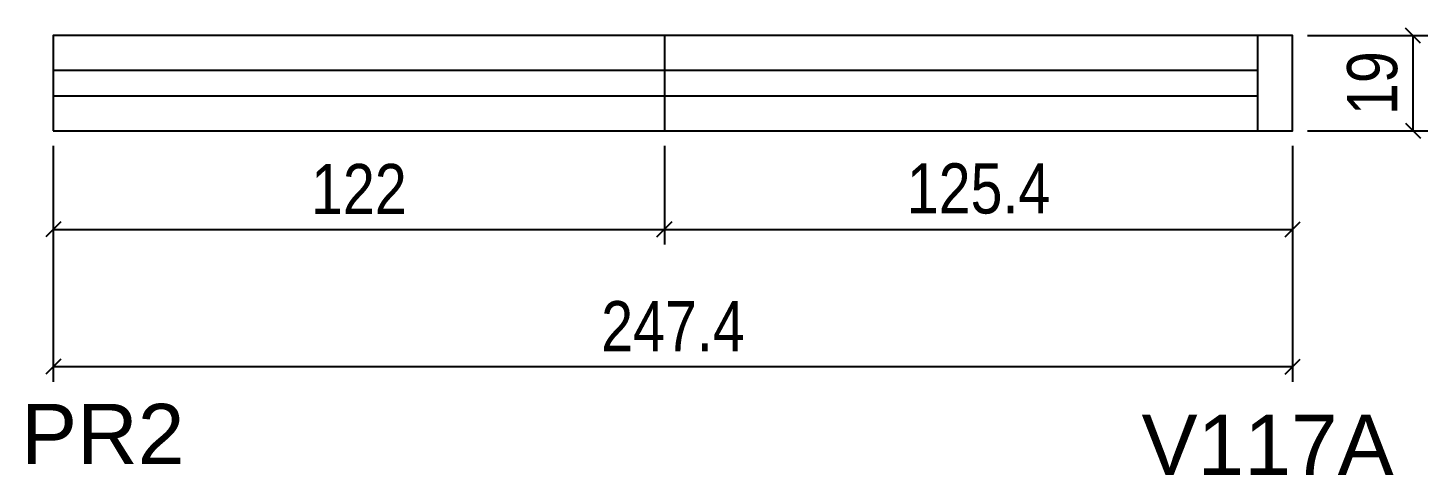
# Model space of a CAD drawing. Extents: x 2815 to 9069, y 548 to 5044.
# Drawn here: x 7997.6 to 8277.1, y 2291.6 to 2380.8 of the extents above; entities that cross this region are included whole.
import ezdxf

# ---------------------------------------------------------------- set-up
doc = ezdxf.new("R2010")
doc.units = 0
for name, color, linetype in [('5', 5, 'Continuous'), ('COTA', 241, 'Continuous'), ('Cotas', 1, 'Continuous'), ('Painéis', 200, 'Continuous'), ('SARR_2.2x7', 40, 'Continuous')]:
    doc.layers.add(name, color=color, linetype=linetype)
doc.layers.add('Escoras', color=2, linetype='Continuous', lineweight=25)
doc.styles.add('COTA TECNICA-50', font='techl___.ttf', dxfattribs={"height": 10})
doc.styles.get("Standard").update_dxf_attribs({"font": 'arial.ttf'})
doc.dimstyles.new('COTA PAINEL-50', dxfattribs={"dimtxt": 10, "dimasz": 3, "dimexe": 3, "dimexo": 3, "dimgap": 3, "dimtad": 1, "dimdec": 1, "dimzin": 12, "dimdsep": 46, "dimtxsty": 'COTA TECNICA-50', "dimblk1": 'OBLIQUE', "dimblk2": 'OBLIQUE', "dimsah": 1, "dimcen": 0.9, "dimclrd": 4, "dimclre": 4, "dimclrt": 240, "dimadec": 1, "dimazin": 3, "dimtfac": 1, "dimtdec": 1, "dimtmove": 0, "dimatfit": 3, "dimfxl": 1, "dimtolj": 1, "dimtzin": 12, "dimarcsym": 0})

# ---------------------------------------------------------------- blocks, each defined once
blk = doc.blocks.new('_Oblique')
at = {"color": 0, "linetype": 'ByBlock', "lineweight": -2}
blk.add_line((-0.5, -0.5), (0.5, 0.5), dxfattribs=at)
blk = doc.blocks.new('*D531')
at = {"layer": 'COTA', "color": 4, "linetype": 'ByBlock', "lineweight": -2, "transparency": 16777216}
for p, q in [((8002.68, 2357.27), (8002.68, 2310.22)), ((8250.08, 2357.27), (8250.08, 2310.22)), ((8002.68, 2313.22), (8250.08, 2313.22))]:
    blk.add_line(p, q, dxfattribs=at)
at = {"layer": 'Defpoints', "color": 0, "linetype": 'ByBlock', "transparency": 16777216}
for p in [(8002.68, 2360.27), (8250.08, 2360.27), (8250.08, 2313.22)]:
    blk.add_point(p, dxfattribs=at)
at = {"layer": 'COTA', "color": 4, "linetype": 'ByBlock', "lineweight": -2, "transparency": 16777216, "xscale": 3, "yscale": 3, "zscale": 3, "rotation": 180}
blk.add_blockref('_Oblique', (8002.68, 2313.22), dxfattribs=at)
at = {"layer": 'COTA', "color": 4, "linetype": 'ByBlock', "lineweight": -2, "transparency": 16777216, "xscale": 3, "yscale": 3, "zscale": 3}
blk.add_blockref('_Oblique', (8250.08, 2313.22), dxfattribs=at)
at = {"layer": 'COTA', "color": 240, "linetype": 'ByBlock', "transparency": 16777216, "insert": (8126.38, 2321.29), "char_height": 10, "attachment_point": 5, "style": 'COTA TECNICA-50'}
blk.add_mtext('\\A1;247.4', dxfattribs=at)
blk = doc.blocks.new('*D594')
at = {"layer": 'COTA', "color": 4, "linetype": 'ByBlock', "lineweight": -2, "transparency": 16777216}
for p, q in [((8253.08, 2379.27), (8277.1, 2379.27)), ((8274.1, 2379.27), (8274.1, 2360.27)), ((8253.08, 2360.27), (8277.1, 2360.27))]:
    blk.add_line(p, q, dxfattribs=at)
at = {"layer": 'Defpoints', "color": 0, "linetype": 'ByBlock', "transparency": 16777216}
for p in [(8250.08, 2379.27), (8250.08, 2360.27), (8274.1, 2360.27)]:
    blk.add_point(p, dxfattribs=at)
at = {"layer": 'COTA', "color": 4, "linetype": 'ByBlock', "lineweight": -2, "transparency": 16777216, "xscale": 3, "yscale": 3, "zscale": 3}
for p, rotation in [((8274.1, 2379.27), 90), ((8274.1, 2360.27), 270)]:
    blk.add_blockref('_Oblique', p, dxfattribs=dict(at, rotation=rotation))
at = {"layer": 'COTA', "color": 240, "linetype": 'ByBlock', "transparency": 16777216, "insert": (8266.02, 2369.77), "char_height": 10, "attachment_point": 5, "rotation": 90, "style": 'COTA TECNICA-50'}
blk.add_mtext('\\A1;19', dxfattribs=at)
blk = doc.blocks.new('*D595')
at = {"layer": 'Cotas', "color": 4, "linetype": 'ByBlock', "lineweight": -2, "transparency": 16777216}
for p, q in [((8002.68, 2357.27), (8002.68, 2337.59)), ((8124.68, 2357.27), (8124.68, 2337.59)), ((8002.68, 2340.59), (8124.68, 2340.59))]:
    blk.add_line(p, q, dxfattribs=at)
at = {"layer": 'Defpoints', "color": 0, "linetype": 'ByBlock', "transparency": 16777216}
for p in [(8002.68, 2360.27), (8124.68, 2360.27), (8124.68, 2340.59)]:
    blk.add_point(p, dxfattribs=at)
at = {"layer": 'Cotas', "color": 4, "linetype": 'ByBlock', "lineweight": -2, "transparency": 16777216, "xscale": 3, "yscale": 3, "zscale": 3, "rotation": 180}
blk.add_blockref('_Oblique', (8002.68, 2340.59), dxfattribs=at)
at = {"layer": 'Cotas', "color": 4, "linetype": 'ByBlock', "lineweight": -2, "transparency": 16777216, "xscale": 3, "yscale": 3, "zscale": 3}
blk.add_blockref('_Oblique', (8124.68, 2340.59), dxfattribs=at)
at = {"layer": 'Cotas', "color": 240, "linetype": 'ByBlock', "transparency": 16777216, "insert": (8063.68, 2348.65), "char_height": 10, "attachment_point": 5, "style": 'COTA TECNICA-50'}
blk.add_mtext('\\A1;122', dxfattribs=at)
blk = doc.blocks.new('*D596')
at = {"layer": 'Cotas', "color": 4, "linetype": 'ByBlock', "lineweight": -2, "transparency": 16777216}
for p, q in [((8124.68, 2357.27), (8124.68, 2337.59)), ((8250.08, 2357.27), (8250.08, 2337.59)), ((8124.68, 2340.59), (8250.08, 2340.59))]:
    blk.add_line(p, q, dxfattribs=at)
at = {"layer": 'Defpoints', "color": 0, "linetype": 'ByBlock', "transparency": 16777216}
for p in [(8124.68, 2360.27), (8250.08, 2360.27), (8250.08, 2340.59)]:
    blk.add_point(p, dxfattribs=at)
at = {"layer": 'Cotas', "color": 4, "linetype": 'ByBlock', "lineweight": -2, "transparency": 16777216, "xscale": 3, "yscale": 3, "zscale": 3, "rotation": 180}
blk.add_blockref('_Oblique', (8124.68, 2340.59), dxfattribs=at)
at = {"layer": 'Cotas', "color": 4, "linetype": 'ByBlock', "lineweight": -2, "transparency": 16777216, "xscale": 3, "yscale": 3, "zscale": 3}
blk.add_blockref('_Oblique', (8250.08, 2340.59), dxfattribs=at)
at = {"layer": 'Cotas', "color": 240, "linetype": 'ByBlock', "transparency": 16777216, "insert": (8187.38, 2348.7), "char_height": 10, "attachment_point": 5, "style": 'COTA TECNICA-50'}
blk.add_mtext('\\A1;125.4', dxfattribs=at)

msp = doc.modelspace()

# ---------------------------------------------------------------- linework, layer by layer
at = {"layer": 'Escoras', "linetype": 'ByBlock'}
msp.add_line((8124.68, 2379.27), (8124.68, 2360.27), dxfattribs=at)
at = {"layer": 'Painéis', "linetype": 'Continuous'}
msp.add_lwpolyline([(8002.68, 2360.27), (8250.08, 2360.27), (8250.08, 2379.27), (8002.68, 2379.27)], close=True, dxfattribs=at)
at = {"layer": 'SARR_2.2x7', "linetype": 'Continuous'}
for p, q in [((8243.08, 2379.27), (8243.08, 2360.27)), ((8243.08, 2372.27), (8002.68, 2372.27)), ((8002.68, 2367.27), (8243.08, 2367.27))]:
    msp.add_line(p, q, dxfattribs=at)

# ---------------------------------------------------------------- texts
at = {"layer": '5', "linetype": 'Continuous'}
for s, p in [('PR2', (7996.25, 2293.79)), ('V117A', (8219.92, 2291.61))]:
    msp.add_text(s, height=12, rotation=360, dxfattribs=at).set_placement(p)

# ---------------------------------------------------------------- dimensions: what is measured, and where the dimension line sits
at = {"layer": 'COTA', "linetype": 'ByBlock'}
for p1, distance, picture, middle in [((8250.08, 2379.27), 24.03, '*D594', (8266.02, 2369.77)), ((8002.68, 2360.27), -47.05, '*D531', (8126.38, 2321.29))]:
    dim = msp.add_aligned_dim(p1=p1, p2=(8250.08, 2360.27), distance=distance, dimstyle='COTA PAINEL-50', override={"dimarcsym": 1}, dxfattribs=at)
    dim.commit()
    dim.dimension.update_dxf_attribs({"geometry": picture, "text_midpoint": middle})
at = {"layer": 'Cotas', "linetype": 'ByBlock'}
for base, p1, p2, picture, middle in [((8124.68, 2340.59), (8002.68, 2360.27), (8124.68, 2360.27), '*D595', (8063.68, 2348.65)), ((8250.08, 2340.59), (8124.68, 2360.27), (8250.08, 2360.27), '*D596', (8187.38, 2348.7))]:
    dim = msp.add_linear_dim(base=base, p1=p1, p2=p2, dimstyle='COTA PAINEL-50', override={"dimarcsym": 1}, dxfattribs=at)
    dim.commit()
    dim.dimension.update_dxf_attribs({"geometry": picture, "text_midpoint": middle})

doc.saveas('drawing.dxf')
